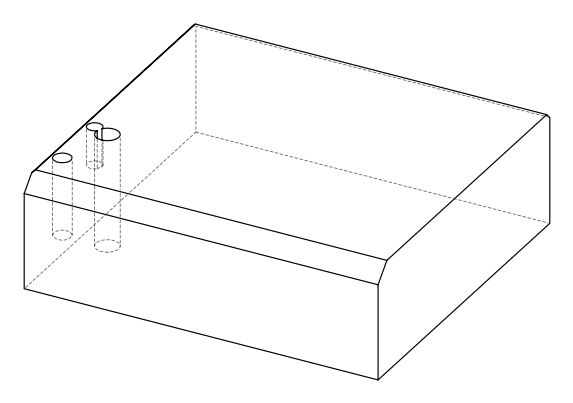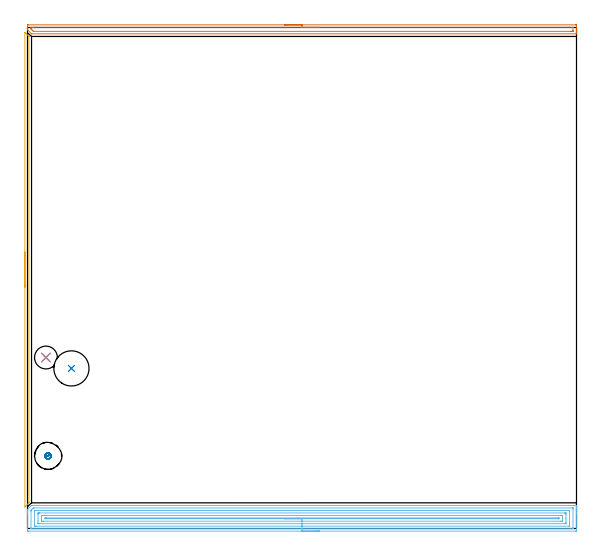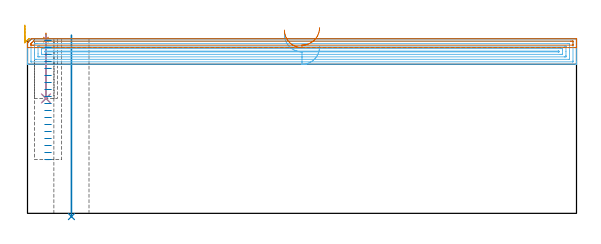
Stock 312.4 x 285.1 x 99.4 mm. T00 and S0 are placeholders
(PLAN: 8 operations, 5 tool changes, 24.6 min)
(1 SPOT_DRILL | STEP1POCKET | NXT0321_9005460120000 | 0.03 min | 2 mm3)
(2 INDEXABLE_INSERT_DRILL_THROUGH_HOLE_FROM_SOLID | STEP1HOLE | NXT0302_011 | 0.41 min | 31197 mm3)
(3 DRILL_BLIND_HOLE_INTO_CENTER | STEP1POCKET | NXT0301_055 | 0.15 min | 1817 mm3)
(4 DRILL_TO_ENLARGE_BLIND_HOLE | STEP1POCKET | UGT0301_374 | 0.15 min | 2609 mm3)
(5 AREA_MILL | FG_CHAMFER_SURFACE | UGT0205_001 | 2.3 min | 726 mm3)
(6 AREA_MILL_1 | FG_CHAMFER_SURFACE_1 | UGT0205_001 | 15.18 min | 33287 mm3)
(7 AREA_MILL_2 | FG_CHAMFER_SURFACE_2 | UGT0205_001 | 5.17 min | 4057 mm3)
(8 MILL_BLIND_HOLE_FROM_SOLID_MATERIAL | STEP1POCKET_1 | UGT0201_130 | Spiral | 1.18 min | 12823 mm3)
(TOOL NXT0321_9005460120000 | NC Spot Drill, 142deg, 12mm, Carbide, Uncoated | D12 PA142 FL30 Z2)
(TOOL NXT0302_011 | Index. Insert Drill 20mm [880-D2000L25-05] | D20 PA176 FL100 Z2)
(TOOL NXT0301_055 | Carbide Drill 8.4mm [860.1-0840-042A1-MM 2214] | D8.4 PA140 FL61 Z2)
(TOOL UGT0301_374 | Twist Drill Flat Bottom 13 mm | D13 PA180 FL101 Z2)
(TOOL UGT0205_001 | Chamfer Mill 20 x 3 x 45 deg. | D20 FL50 Z2)
(TOOL UGT0201_130 | Carbide End Mill 12.0 | D12 FL15 Z4)
(OP 1 SPOT_DRILL)
G17 G21 G94 G90
T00 M6
G54
G17 G0 G90 X10.5 Y97.3 S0 M3
G43 Z109.4 H0
G94 G81 G98 Z98.84 F250. R102.4
G80
M5
M2
(OP 2 INDEXABLE_INSERT_DRILL_THROUGH_HOLE_FROM_SOLID)
G17 G21 G94 G90
T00 M6
G54
G17 G0 G90 X25. Y91.1 S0 M3
G43 Z109.4 H1
G94 G81 G98 Z-1.849 F250. R101.4
G80
M5
M2
(OP 3 DRILL_BLIND_HOLE_INTO_CENTER)
G17 G21 G94 G90
T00 M6
G54
G17 G0 G90 X10.5 Y97.3 S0 M3
G43 Z109.4 H1
G94 G81 G98 Z65.4 F250. R101.4
G80
M5
M2
(OP 4 DRILL_TO_ENLARGE_BLIND_HOLE)
G17 G21 G94 G90
T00 M6
G54
G17 G0 G90 X10.5 Y97.3 S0 M3
G43 Z109.4 H0
G94 G73 G98 Z65.4 F250. Q11.333 R101.4
G80
M5
M2
(OP 5 AREA_MILL)
G17 G21 G94 G90
T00 M6
G54
G17 G0 G90 X-1.5 Y137.3 S1061 M3
G43 Z109.4 H0
Z107.1
G94 G1 Y137.338 Z106.228 F250.
Y137.452 Z105.364
Y137.641 Z104.512
Y137.903 Z103.68
Y138.237 Z102.874
Y138.64 Z102.1
Y139.108 Z101.364
Y139.64 Z100.672
Y140.229 Z100.029
Y140.872 Z99.44
Y141.564 Z98.908
Y142.3 Z98.44
Y143.074 Z98.037
Y143.88 Z97.703
Y144.712 Z97.441
Y145.563 Z97.252
Y146.428 Z97.138
Y147.3 Z97.1
X-1.499 Y282.134 Z97.099
Y282.278
X-1.498 Y282.299 Z97.098
X-1.496 Y282.298 Z97.099
X-1.453 Y282.254 Z97.144
X0.633 Y280.168 Z99.232
X0.764 Y280.034 Z99.36
X0.796 Y279.995 Z99.389
X0.8 Y279.902 Z99.4
Y14.696
X0.803 Y14.613 Z99.396
X0.764 Y14.566 Z99.36
X0.633 Y14.432 Z99.232
X-1.453 Y12.346 Z97.144
X-1.494 Y12.317 Z97.103
X-1.495 Y12.324
X-1.499 Y12.373 Z97.099
Y12.506
X-1.5 Y12.624 Z97.1
Y147.3
Y148.172 Z97.138
Y149.036 Z97.252
Y149.888 Z97.441
Y150.72 Z97.703
Y151.526 Z98.037
Y152.3 Z98.44
Y153.036 Z98.908
Y153.728 Z99.44
Y154.371 Z100.029
Y154.96 Z100.672
Y155.491 Z101.364
Y155.96 Z102.1
Y156.363 Z102.874
Y156.697 Z103.68
Y156.959 Z104.512
Y157.148 Z105.364
Y157.262 Z106.228
Y157.3 Z107.1
G0 Z109.4
M5
M2
(OP 6 AREA_MILL_1)
G17 G21 G94 G90
T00 M6
G54
G17 G0 G90 X166.2 Y-1.5 S1061 M3
G43 Z109.4 H0
Z94.8
G94 G1 X166.162 Z93.928 F250.
X166.048 Z93.063
X165.859 Z92.212
X165.597 Z91.38
X165.263 Z90.574
X164.86 Z89.8
X164.392 Z89.064
X163.86 Z88.372
X163.271 Z87.729
X162.628 Z87.14
X161.936 Z86.608
X161.2 Z86.14
X160.426 Z85.737
X159.62 Z85.403
X158.788 Z85.141
X157.936 Z84.952
X157.072 Z84.838
X156.2 Z84.8
X0.628
X0.027 Y-1.494 Z84.804
X0.007 Y-1.492 Z84.806
X0.003 Y-0.894 Z85.404
X0. Y-0.267 Z86.031
Y8.031 Z94.325
Y8.562 Z94.858
Y8.924 Z95.219
Y9.454 Z95.75
Y9.816 Z96.11
X0.001 Y10.709 Z97.006
X0.003 Y10.793 Z97.089
X0.032 Y10.834 Z97.13
X2.137 Y12.94 Z99.235
X2.236 Y13.035 Z99.332
X2.305 Y13.096 Z99.389
X2.417 Y13.1 Z99.4
X312.219
X312.39 Y13.097 Z99.388
X312.393 Y13.037 Z99.329
X312.4 Y12.608 Z98.908
Y12.325 Z98.625
Y11.601 Z97.896
Y10.347 Z96.644
Y8.924 Z95.219
Y-0.267 Z86.031
X312.397 Y-0.894 Z85.404
X312.393 Y-1.492 Z84.806
X312.373 Y-1.494 Z84.804
X311.772 Y-1.5 Z84.8
X156.2
Y-0.086 Z86.214
X2.332 Y-0.085 Z86.215
X2.163 Y-0.082 Z86.218
X2.051 Y-0.079 Z86.221
X2.009 Y-0.072 Z86.228
X2.007 Y-0.06 Z86.24
X2.004 Y-0.001 Z86.299
X2. Y0.414 Z86.714
X2.001 Y9.816 Z96.116
X2.004 Y10.228 Z96.528
X2.01 Y10.349 Z96.649
X2.378 Y10.728 Z97.028
X3.271 Y11.621 Z97.921
X3.281 Y11.631 Z97.931
X3.311 Y11.657 Z97.957
X3.341 Y11.679 Z97.979
X3.362 Y11.681 Z97.981
X3.412 Y11.684 Z97.984
X3.513 Y11.685 Z97.985
X3.715 Y11.686 Z97.986
X310.068 Y11.685 Z97.985
X310.237 Y11.682 Z97.982
X310.349 Y11.679 Z97.979
X310.391 Y11.672 Z97.972
X310.393 Y11.66 Z97.96
X310.396 Y11.601 Z97.901
X310.4 Y11.186 Z97.486
Y0.476 Z86.776
X310.396 Y-0.001 Z86.299
X310.394 Y-0.053 Z86.247
X310.391 Y-0.073 Z86.227
X310.321 Y-0.079 Z86.221
X310.153 Y-0.084 Z86.216
X310.068 Y-0.085 Z86.215
X156.2 Y-0.086 Z86.214
Y1.328 Z87.628
X5.099 Y1.329 Z87.629
X4.66
X4.205 Y1.333 Z87.633
X4.054 Y1.335 Z87.635
X4.01 Y1.34 Z87.64
X4.006 Y1.443 Z87.743
X4.002 Y1.579 Z87.879
X4.001 Y1.784 Z88.084
X4. Y1.988 Z88.288
X4.001 Y9.127 Z95.427
X4.01 Y9.816 Z96.116
X4.021 Y9.91 Z96.21
X4.064 Y9.957 Z96.257
X4.205 Y10.103 Z96.403
X4.331 Y10.223 Z96.523
X4.375 Y10.263 Z96.563
X4.424 Y10.265 Z96.565
X4.645 Y10.269 Z96.569
X5.099 Y10.271 Z96.571
X5.537
X307.301
X307.74
X308.195 Y10.267 Z96.567
X308.346 Y10.264 Z96.564
X308.39 Y10.26 Z96.56
X308.394 Y10.157 Z96.457
X308.398 Y10.021 Z96.321
X308.399 Y9.816 Z96.116
X308.4 Y9.612 Z95.912
X308.399 Y1.784 Z88.084
X308.398 Y1.581 Z87.881
X308.39 Y1.375 Z87.675
X308.385 Y1.334 Z87.634
X308.365 Y1.333 Z87.633
X308.309 Y1.33 Z87.63
X308.195 Y1.329 Z87.629
X156.2 Y1.328 Z87.628
Y2.743 Z89.043
X6.82
X6.052 Y2.749 Z89.049
X6.013 Y2.75 Z89.05
X6.009 Y2.794 Z89.094
X6.005 Y2.904 Z89.204
X6.001 Y3.123 Z89.423
X6. Y4.461 Z90.761
Y8.024 Z94.324
X6.002 Y8.474 Z94.774
X6.005 Y8.695 Z94.995
X6.01 Y8.805 Z95.105
X6.014 Y8.851 Z95.151
X6.065 Y8.852 Z95.152
X6.887 Y8.857 Z95.157
X6.954
X305.58
X306.348 Y8.851 Z95.151
X306.387 Y8.85 Z95.15
X306.391 Y8.805 Z95.105
X306.395 Y8.696 Z94.996
X306.399 Y8.477 Z94.777
X306.4 Y8.038 Z94.338
Y5.807 Z92.107
Y3.576 Z89.876
X306.398 Y3.126 Z89.426
X306.395 Y2.905 Z89.205
X306.39 Y2.794 Z89.094
X306.386 Y2.749 Z89.049
X306.335 Y2.748 Z89.048
X305.513 Y2.743 Z89.043
X305.446
X156.2
Y4.157 Z90.457
X8.98
X8.675 Y4.158 Z90.458
X8.081 Y4.161 Z90.461
X8.029 Y4.164 Z90.464
X8.01 Y4.173 Z90.473
X8.004 Y4.239 Z90.539
X8.002 Y4.461 Z90.761
X8. Y5.135 Z91.435
Y6.92 Z93.22
X8.001 Y7.139 Z93.439
X8.003 Y7.307 Z93.607
X8.006 Y7.391 Z93.691
X8.009 Y7.428 Z93.728
X8.067 Y7.436 Z93.736
X8.373 Y7.44 Z93.74
X8.675 Y7.442 Z93.742
X9.264 Y7.443 Z93.743
X303.42
X303.725 Y7.442 Z93.742
X304.319 Y7.439 Z93.739
X304.371 Y7.436 Z93.736
X304.39 Y7.427 Z93.727
X304.396 Y7.361 Z93.661
X304.398 Y7.139 Z93.439
X304.4 Y6.465 Z92.765
Y4.68 Z90.98
X304.399 Y4.461 Z90.761
X304.397 Y4.293 Z90.593
X304.394 Y4.209 Z90.509
X304.391 Y4.172 Z90.472
X304.333 Y4.164 Z90.464
X304.027 Y4.16 Z90.46
X303.725 Y4.158 Z90.458
X303.136 Y4.157 Z90.457
X156.2
Y5.571 Z91.871
X10.463
X10.244 Y5.573 Z91.873
X10.085 Y5.576 Z91.876
X10.013 Y5.578 Z91.878
X10.01 Y5.619 Z91.919
X10.006 Y5.811 Z92.111
X10.015 Y6.022 Z92.322
X10.463 Y6.026 Z92.326
X10.682 Y6.028 Z92.328
X301.937
X302.156 Y6.027 Z92.327
X302.315 Y6.024 Z92.324
X302.387 Y6.022 Z92.322
X302.39 Y5.981 Z92.281
X302.398 Y5.785 Z92.085
X302.396 Y5.701 Z92.001
X302.39 Y5.596 Z91.896
X302.384 Y5.577 Z91.877
X302.374 Y5.575 Z91.875
X302.342 Y5.573 Z91.873
X302.071 Y5.571 Z91.871
X301.937
X156.2
X155.328 Z91.909
X154.464 Z92.023
X153.612 Z92.212
X152.78 Z92.474
X151.974 Z92.808
X151.2 Z93.211
X150.464 Z93.68
X149.772 Z94.211
X149.129 Z94.8
X148.54 Z95.443
X148.008 Z96.135
X147.54 Z96.871
X147.137 Z97.645
X146.803 Z98.451
X146.541 Z99.283
X146.352 Z100.135
X146.238 Z101.
X146.2 Z101.871
G0 Z109.4
M5
M2
(OP 7 AREA_MILL_2)
G17 G21 G94 G90
T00 M6
G54
G17 G0 G90 X146.2 Y286.6 S1061 M3
G43 Z109.4 H0
Z104.3
G94 G1 X146.238 Z103.428 F250.
X146.352 Z102.563
X146.541 Z101.712
X146.803 Z100.88
X147.137 Z100.074
X147.54 Z99.3
X148.009 Z98.564
X148.54 Z97.872
X149.129 Z97.229
X149.772 Z96.639
X150.464 Z96.108
X151.2 Z95.64
X151.974 Z95.237
X152.78 Z94.903
X153.612 Z94.641
X154.464 Z94.452
X155.328 Z94.338
X156.2 Z94.3
X311.772
X312.139 Y286.597 Z94.301
X312.39 Y286.592 Z94.304
X312.4 Y286.238 Z94.658
Y284.488 Z96.407
Y283.092 Z97.804
Y282.737 Z98.157
Y282.027 Z98.872
Y281.794 Z99.106
X312.398 Y281.645 Z99.247
X312.39 Y281.503 Z99.388
X312.219 Y281.5 Z99.4
X2.416
X2.305 Y281.504 Z99.389
X2.231 Y281.568 Z99.329
X0.47 Y283.33 Z97.57
X0.181 Y283.619 Z97.281
X0.163 Y283.637 Z97.262
X0.01 Y283.799 Z97.094
X0.001 Y283.848 Z97.044
X0. Y283.96 Z96.934
Y284.32 Z96.58
Y284.653 Z96.247
Y285.363 Z95.533
Y286.592 Z94.305
X0.003 Y286.594 Z94.303
X0.366 Y286.6 Z94.3
X156.2
Y285.186 Z95.714
X309.983 Y285.185 Z95.715
X310.166 Y285.184 Z95.716
X310.34 Y285.181 Z95.719
X310.378 Y285.179 Z95.721
X310.39 Y285.161 Z95.739
X310.393 Y285.128 Z95.772
X310.399 Y284.956 Z95.944
X310.4 Y283.205 Z97.695
X310.398 Y283.069 Z97.831
X310.393 Y282.961 Z97.939
X310.39 Y282.929 Z97.971
X310.38 Y282.921 Z97.979
X310.34 Y282.92 Z97.98
X309.983 Y282.915 Z97.985
X309.803
X309.089 Y282.914 Z97.986
X3.489 Y282.915 Z97.985
X3.4 Y282.917 Z97.983
X3.357 Y282.92 Z97.98
X3.339 Y282.923 Z97.977
X3.311 Y282.944 Z97.956
X2.638 Y283.613 Z97.287
X2.417 Y283.834 Z97.066
X2.092 Y284.167 Z96.733
X2.014 Y284.248 Z96.652
X2.008 Y284.352 Z96.548
X2.004 Y284.488 Z96.412
X2.001 Y284.895 Z96.005
X2.002 Y285.031 Z95.869
X2.007 Y285.14 Z95.76
X2.01 Y285.171 Z95.729
X2.02 Y285.179 Z95.721
X2.06 Y285.18 Z95.72
X2.417 Y285.185 Z95.715
X2.598 Y285.186 Z95.714
X3.311
X156.2
X157.072 Z95.752
X157.937 Z95.866
X158.788 Z96.055
X159.62 Z96.317
X160.426 Z96.651
X161.2 Z97.054
X161.936 Z97.523
X162.628 Z98.054
X163.271 Z98.643
X163.86 Z99.286
X164.392 Z99.978
X164.86 Z100.714
X165.263 Z101.488
X165.597 Z102.294
X165.859 Z103.126
X166.048 Z103.978
X166.162 Z104.843
X166.2 Z105.714
G0 Z109.4
M5
M2
(OP 8 MILL_BLIND_HOLE_FROM_SOLID_MATERIAL)
G17 G21 G94 G90
T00 M6
G54
G17 G0 G90 X11.7 Y41.3 S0 M3
G43 Z109.4 H0
Z98.411
G94 G3 X12.461 Y42.239 R0.778 F250.
X11.347 Y42.963 R0.939
X10.037 Y40.947 R1.7
X11.347 Y42.963 R-1.7
X10.692 Y41.955 R0.85
X11.7 Y41.3 R0.85
G0 Z94.422
G3 X12.461 Y42.239 R0.778
X11.347 Y42.963 R0.939
X10.037 Y40.947 R1.7
X11.347 Y42.963 R-1.7
X10.692 Y41.955 R0.85
X11.7 Y41.3 R0.85
G0 Z90.433
G3 X12.461 Y42.239 R0.778
X11.347 Y42.963 R0.939
X10.037 Y40.947 R1.7
X11.347 Y42.963 R-1.7
X10.692 Y41.955 R0.85
X11.7 Y41.3 R0.85
G0 Z86.444
G3 X12.461 Y42.239 R0.778
X11.347 Y42.963 R0.939
X10.037 Y40.947 R1.7
X11.347 Y42.963 R-1.7
X10.692 Y41.955 R0.85
X11.7 Y41.3 R0.85
G0 Z82.456
G3 X12.461 Y42.239 R0.778
X11.347 Y42.963 R0.939
X10.037 Y40.947 R1.7
X11.347 Y42.963 R-1.7
X10.692 Y41.955 R0.85
X11.7 Y41.3 R0.85
G0 Z78.467
G3 X12.461 Y42.239 R0.778
X11.347 Y42.963 R0.939
X10.037 Y40.947 R1.7
X11.347 Y42.963 R-1.7
X10.692 Y41.955 R0.85
X11.7 Y41.3 R0.85
G0 Z74.478
G3 X12.461 Y42.239 R0.778
X11.347 Y42.963 R0.939
X10.037 Y40.947 R1.7
X11.347 Y42.963 R-1.7
X10.692 Y41.955 R0.85
X11.7 Y41.3 R0.85
G0 Z70.489
G3 X12.461 Y42.239 R0.778
X11.347 Y42.963 R0.939
X10.037 Y40.947 R1.7
X11.347 Y42.963 R-1.7
X10.692 Y41.955 R0.85
X11.7 Y41.3 R0.85
G0 Z66.5
G3 X12.461 Y42.239 R0.778
X11.347 Y42.963 R0.939
X10.037 Y40.947 R1.7
X11.347 Y42.963 R-1.7
X10.692 Y41.955 R0.85
X11.7 Y41.3 R0.85
G0 Z62.511
G3 X12.461 Y42.239 R0.778
X11.347 Y42.963 R0.939
X10.037 Y40.947 R1.7
X11.347 Y42.963 R-1.7
X10.692 Y41.955 R0.85
X11.7 Y41.3 R0.85
G0 Z58.522
G3 X12.461 Y42.239 R0.778
X11.347 Y42.963 R0.939
X10.037 Y40.947 R1.7
X11.347 Y42.963 R-1.7
X10.692 Y41.955 R0.85
X11.7 Y41.3 R0.85
G0 Z54.533
G3 X12.461 Y42.239 R0.778
X11.347 Y42.963 R0.939
X10.037 Y40.947 R1.7
X11.347 Y42.963 R-1.7
X10.692 Y41.955 R0.85
X11.7 Y41.3 R0.85
G0 Z50.544
G3 X12.461 Y42.239 R0.778
X11.347 Y42.963 R0.939
X10.037 Y40.947 R1.7
X11.347 Y42.963 R-1.7
X10.692 Y41.955 R0.85
X11.7 Y41.3 R0.85
G0 Z46.556
G3 X12.461 Y42.239 R0.778
X11.347 Y42.963 R0.939
X10.037 Y40.947 R1.7
X11.347 Y42.963 R-1.7
X10.692 Y41.955 R0.85
X11.7 Y41.3 R0.85
G0 Z42.567
G3 X12.461 Y42.239 R0.778
X11.347 Y42.963 R0.939
X10.037 Y40.947 R1.7
X11.347 Y42.963 R-1.7
X10.692 Y41.955 R0.85
X11.7 Y41.3 R0.85
G0 Z38.578
G3 X12.461 Y42.239 R0.778
X11.347 Y42.963 R0.939
X10.037 Y40.947 R1.7
X11.347 Y42.963 R-1.7
X10.692 Y41.955 R0.85
X11.7 Y41.3 R0.85
G0 Z34.589
G3 X12.461 Y42.239 R0.778
X11.347 Y42.963 R0.939
X10.037 Y40.947 R1.7
X11.347 Y42.963 R-1.7
X10.692 Y41.955 R0.85
X11.7 Y41.3 R0.85
G0 Z30.6
G3 X12.461 Y42.239 R0.778
X11.347 Y42.963 R0.939
X10.037 Y40.947 R1.7
X11.347 Y42.963 R-1.7
X10.692 Y41.955 R0.85
X11.7 Y41.3 R0.85
G0 Z109.4
M5
M2
